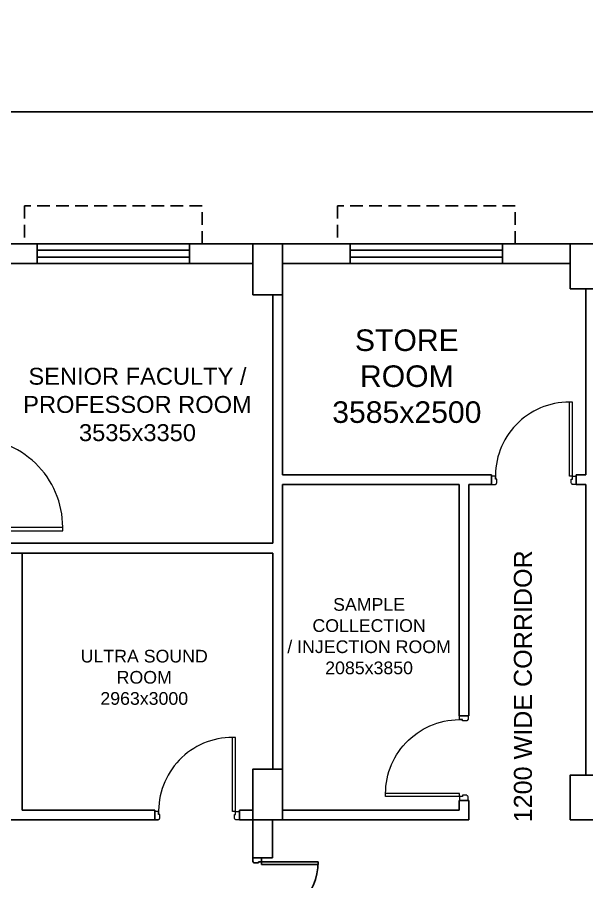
# Model space of a CAD drawing. Header units: millimetres. Extents: x 1448174 to 1599581, y -224422 to -106989.
# Drawn here: x 1551537 to 1558266, y -197604 to -187383 of the extents above; entities that cross this region are included whole.
import ezdxf
from ezdxf.enums import TextEntityAlignment as Align

# ---------------------------------------------------------------- set-up
doc = ezdxf.new("R2010")
doc.units = ezdxf.units.MM
doc.header["$LTSCALE"] = 600
doc.header["$MEASUREMENT"] = 0
doc.header["$PDMODE"] = 35
doc.linetypes.add('HIDDEN', pattern=[0.375, 0.25, -0.125])
for name, color, linetype in [('col', 5, 'Continuous'), ('Lines', 7, 'Continuous'), ('TEXT', 253, 'Continuous'), ('wall', 1, 'Continuous'), ('walls', 250, 'Continuous'), ('Window', 4, 'Continuous')]:
    doc.layers.add(name, color=color, linetype=linetype)
doc.layers.add('D.F', color=251, linetype='Continuous', lineweight=5)
doc.layers.add('DOOR', color=144, linetype='Continuous', lineweight=13)
doc.styles.add('ARIAL', font='arial.ttf')
doc.styles.add('ROMANT', font='romant.shx')
doc.dimstyles.get("Standard").update_dxf_attribs({"dimscale": 1.5, "dimtxt": 225, "dimasz": 200, "dimexe": 100, "dimexo": 100, "dimgap": 0.25, "dimtad": 0, "dimdec": 0, "dimzin": 0, "dimdsep": 46, "dimtxsty": 'ARIAL', "dimblk": 'OBLIQUE', "dimcen": 0.09, "dimdle": 100, "dimclrd": 256, "dimclre": 256, "dimclrt": 6, "dimadec": 0, "dimazin": 0, "dimtfac": 1, "dimtdec": 0, "dimtofl": 0, "dimtmove": 0, "dimatfit": 3, "dimfxl": 1, "dimtolj": 1, "dimtzin": 0, "dimarcsym": 0})

# ---------------------------------------------------------------- blocks, each defined once
blk = doc.blocks.new('A$C19B8274B')
at = {"layer": 'DOOR'}
blk.add_line((-45, 925), (-80, 925), dxfattribs=at)
at = {"layer": 'DOOR', "color": 8}
for p, q in [((-80, 50), (-80, 925)), ((-45, 50), (-45, 925)), ((-45, 50), (-80, 50)), ((-955, -50), (-955, -47.5)), ((-940, -35), (-942.5, -35)), ((-60, -35), (-57.5, -35)), ((-45, -50), (-45, -47.5))]:
    blk.add_line(p, q, dxfattribs=at)
for points in [[(-940, 15), (-955, 15), (-955, 50), (-1000, 50), (-1000, -50), (-955, -50)], [(-940, -35), (-940, 15)], [(-60, 15), (-45, 15), (-45, 50), (0, 50), (0, -50), (-45, -50)], [(-60, -35), (-60, 15)]]:
    blk.add_lwpolyline(points, dxfattribs=at)
for centre, radius, start, end in [((-80, 50), 875, 90, 182.29244), ((-955, -35), 12.5, 270, 0), ((-45, -35), 12.5, 180, 270)]:
    blk.add_arc(centre, radius, start, end, dxfattribs=at)
blk = doc.blocks.new('_Oblique')
at = {"color": 0, "linetype": 'ByBlock', "lineweight": -2}
blk.add_line((-0.5, -0.5), (0.5, 0.5), dxfattribs=at)
blk = doc.blocks.new('*D129')
at = {"layer": 'D.F', "color": 5, "lineweight": -2, "transparency": 16777216}
for p, q in [((1546972, -189963), (1546972, -188401)), ((1580247, -189963), (1580247, -188401)), ((1546872, -188501), (1559454, -188501)), ((1580347, -188501), (1567765, -188501))]:
    blk.add_line(p, q, dxfattribs=at)
at = {"layer": 'Defpoints', "color": 0, "transparency": 16777216}
for p in [(1546972, -188501), (1546972, -190063), (1580247, -190063)]:
    blk.add_point(p, dxfattribs=at)
at = {"layer": 'D.F', "color": 5, "lineweight": -2, "transparency": 16777216, "xscale": 500, "yscale": 500, "zscale": 500, "rotation": 180}
blk.add_blockref('_Oblique', (1546972, -188501), dxfattribs=at)
at = {"layer": 'D.F', "color": 5, "lineweight": -2, "transparency": 16777216, "xscale": 500, "yscale": 500, "zscale": 500}
blk.add_blockref('_Oblique', (1580247, -188501), dxfattribs=at)
at = {"layer": 'D.F', "color": 7, "transparency": 16777216, "insert": (1563610, -188501), "char_height": 750, "attachment_point": 5, "style": 'ROMANT'}
blk.add_mtext('\\A1;{\\H0.6667x;INFERTILITY CENTER}', dxfattribs=at)
blk = doc.blocks.new('W1800')
at = {"layer": 'wall', "color": 7}
for p, q in [((0, -58), (0, 173)), ((1800, 173), (1800, -58))]:
    blk.add_line(p, q, dxfattribs=at)
at = {"layer": 'Window'}
for p, q in [((0, 173), (1800, 173)), ((0, 98), (1800, 98)), ((1800, 18), (0, 18)), ((1800, -58), (0, -58))]:
    blk.add_line(p, q, dxfattribs=at)

msp = doc.modelspace()

# ---------------------------------------------------------------- linework, layer by layer
at = {"color": 8, "lineweight": 25}
for p, q in [((1554422.2181, -197322.8395), (1554322.2181, -197322.8395)), ((1554322.2181, -197322.8395), (1554322.2181, -197367.8395)), ((1554322.2181, -197367.8395), (1554324.7181, -197367.8395)), ((1554387.2181, -197382.8395), (1554387.2181, -197367.8395)), ((1554387.2181, -197367.8395), (1554422.2181, -197367.8395)), ((1554422.2181, -197367.8395), (1554422.2181, -197322.8395)), ((1554422.2181, -197367.8395), (1555092.2181, -197367.8395)), ((1554422.2181, -197367.8395), (1554422.2181, -197402.8395)), ((1554337.2181, -197382.8395), (1554337.2181, -197380.3395)), ((1554337.2181, -197382.8395), (1554387.2181, -197382.8395)), ((1554422.2181, -197402.8395), (1555092.2181, -197402.8395))]:
    msp.add_line(p, q, dxfattribs=at)
at = {"color": 8}
for centre, radius, start, end in [((1554337.2181, -197367.8395), 12.5, 180, 270), ((1554387.2181, -197367.8395), 705, 270, 0)]:
    msp.add_arc(centre, radius, start, end, dxfattribs=at)
at = {"layer": 'col'}
for points in [[(1554322.2181, -190662.8395), (1554672.2181, -190662.8395), (1554672.2181, -190062.8395), (1554322.2181, -190062.8395)], [(1558072.2181, -190592.8395), (1558372.2181, -190592.8395), (1558372.2181, -190062.8395), (1558072.2181, -190062.8395)], [(1554322.2181, -196872.8395), (1554672.2181, -196872.8395), (1554672.2181, -196272.8395), (1554322.2181, -196272.8395)], [(1558072.2181, -196872.8395), (1558372.2181, -196872.8395), (1558372.2181, -196342.8395), (1558072.2181, -196342.8395)]]:
    msp.add_lwpolyline(points, close=True, dxfattribs=at)
at = {"layer": 'Lines', "linetype": 'HIDDEN'}
for points in [[(1553722.5444, -190062.8395), (1553722.5444, -189612.8395), (1551622.5444, -189612.8395), (1551622.5444, -190062.8395)], [(1557421.8918, -190062.8395), (1557421.8918, -189612.8395), (1555321.8918, -189612.8395), (1555321.8918, -190062.8395)]]:
    msp.add_lwpolyline(points, dxfattribs=at)
at = {"layer": 'walls'}
for p, q in [((1551772.5444, -190062.8395), (1551022.2181, -190062.8395)), ((1551772.5444, -190292.8395), (1551772.5444, -190062.8395)), ((1553572.5444, -190292.8395), (1553572.5444, -190062.8395)), ((1554322.2181, -190062.8395), (1553572.5444, -190062.8395)), ((1554672.2181, -190062.8395), (1555471.8918, -190062.8395)), ((1555471.8918, -190292.8395), (1555471.8918, -190062.8395)), ((1557271.8918, -190062.8395), (1558072.2181, -190062.8395)), ((1557271.8918, -190292.8395), (1557271.8918, -190062.8395)), ((1551772.5444, -190292.8395), (1551022.2181, -190292.8395)), ((1554322.2181, -190292.8395), (1553572.5444, -190292.8395)), ((1554672.2181, -190292.8395), (1555471.8918, -190292.8395)), ((1557271.8918, -190292.8395), (1558072.2181, -190292.8395)), ((1558257.2181, -190592.8395), (1558257.2181, -192792.8395)), ((1554557.2181, -190662.8395), (1554557.2181, -193602.8395)), ((1554672.2181, -190662.8395), (1554672.2181, -192792.8395)), ((1554672.2181, -192792.8395), (1557142.2181, -192792.8395)), ((1557142.2181, -192792.8395), (1557142.2181, -192907.8395)), ((1558142.2181, -192792.8395), (1558142.2181, -192907.8395)), ((1558142.2181, -192792.8395), (1558257.2181, -192792.8395)), ((1554672.2181, -192907.8395), (1556757.2181, -192907.8395)), ((1554672.2181, -192907.8395), (1554672.2181, -196272.8395)), ((1556757.2181, -195642.8395), (1556757.2181, -192907.8395)), ((1556872.2181, -195642.8395), (1556872.2181, -192907.8395)), ((1556872.2181, -192907.8395), (1557142.2181, -192907.8395)), ((1558142.2181, -192907.8395), (1558257.2181, -192907.8395)), ((1558257.2181, -192907.8395), (1558257.2181, -196342.8395)), ((1551022.2181, -193602.8395), (1554442.2181, -193602.8395)), ((1554442.2181, -193602.8395), (1554557.2181, -193602.8395)), ((1549567.2181, -193717.8395), (1554442.2181, -193717.8395)), ((1551594.4509, -193717.8395), (1551594.4509, -196757.8395)), ((1554442.2181, -193717.8395), (1554557.2181, -193717.8395)), ((1554557.2181, -193717.8395), (1554557.2181, -196272.8395)), ((1556757.2181, -195642.8395), (1556872.2181, -195642.8395)), ((1556757.2181, -196642.8395), (1556872.2181, -196642.8395)), ((1556757.2181, -196757.8395), (1556757.2181, -196642.8395)), ((1556872.2181, -196872.8395), (1556872.2181, -196642.8395)), ((1551594.4509, -196757.8395), (1553162.2181, -196757.8395)), ((1553162.2181, -196757.8395), (1553162.2181, -196872.8395)), ((1554162.2181, -196757.8395), (1554162.2181, -196872.8395)), ((1554162.2181, -196757.8395), (1554322.2181, -196757.8395)), ((1554672.2181, -196757.8395), (1556757.2181, -196757.8395)), ((1551022.2181, -196872.8395), (1553207.2181, -196872.8395)), ((1554162.2181, -196872.8395), (1554322.2181, -196872.8395)), ((1554322.2181, -196872.8395), (1554322.2181, -197322.8395)), ((1554552.2181, -197322.8395), (1554552.2181, -196872.8395)), ((1554672.2181, -196872.8395), (1556872.2181, -196872.8395)), ((1554322.2181, -197322.8395), (1554552.2181, -197322.8395))]:
    msp.add_line(p, q, dxfattribs=at)

# ---------------------------------------------------------------- block references
at = {"layer": 'DOOR', "color": 7, "xscale": -1, "rotation": 180}
msp.add_blockref('W1800', (1551772.5444, -190120.3395), dxfattribs=at)
at = {"layer": 'DOOR', "color": 7, "rotation": 180}
msp.add_blockref('W1800', (1557271.8918, -190120.3395), dxfattribs=at)
at = {"layer": 'DOOR', "color": 18, "linetype": 'Continuous', "true_color": 0x000000}
for p in [(1558142.2181, -192857.8395), (1554162.2181, -196822.8395)]:
    msp.add_blockref('A$C19B8274B', p, dxfattribs=at)
at = {"layer": 'DOOR', "color": 18, "linetype": 'Continuous', "true_color": 0x000000, "xscale": 1.199999999999721, "yscale": 1.199999999999721, "zscale": 1.199999999999721, "rotation": 270}
msp.add_blockref('A$C19B8274B', (1550964.7181, -193509.6937), dxfattribs=at)
at = {"layer": 'DOOR', "color": 18, "linetype": 'Continuous', "true_color": 0x000000, "xscale": -1, "rotation": 89.99999999999977}
msp.add_blockref('A$C19B8274B', (1556814.7181, -196642.8395), dxfattribs=at)

# ---------------------------------------------------------------- texts
at = {"layer": 'TEXT', "color": 8, "style": 'ARIAL'}
msp.add_text('1200 WIDE CORRIDOR', height=212.5, rotation=90, dxfattribs=at).set_placement((1557681.9874, -195294.036), align=Align.BOTTOM_CENTER)
at = {"layer": 'TEXT', "style": 'ARIAL'}
for s, insert, char_height, width, attachment_point in [('STORE ROOM\\P3585x2500', (1556140.4695, -191073.9241), 255, 1425.717382, 2), ('SENIOR FACULTY / PROFESSOR ROOM\\P3535x3350', (1552957.4695, -191962.4241), 200, 3762.304914, 5), ('SAMPLE COLLECTION\\P/ INJECTION ROOM\\P2085x3850', (1555694.4695, -194701.9241), 150, 2119.744031, 5), ('ULTRA SOUND\\PROOM\\P2963x3000', (1553037.4695, -195188.4241), 150, 2711.592769, 5)]:
    msp.add_mtext(s, dxfattribs=dict(at, insert=insert, char_height=char_height, width=width, attachment_point=attachment_point))

# ---------------------------------------------------------------- dimensions: what is measured, and where the dimension line sits
at = {"layer": 'D.F'}
dim = msp.add_aligned_dim(p1=(1580247.2181, -190062.8395), p2=(1546972.2181, -190062.8395), distance=-1561.56, text='{\\H0.6667x;INFERTILITY CENTER}', dimstyle='Standard', override={"dimscale": 1, "dimtxt": 750, "dimasz": 500, "dimtxsty": 'ROMANT', "dimclrd": 5, "dimclre": 5, "dimclrt": 7}, dxfattribs=at)
dim.commit()
dim.dimension.update_dxf_attribs({"geometry": '*D129', "text_midpoint": (1563609.7181, -188501.2795)})

doc.saveas('drawing.dxf')
